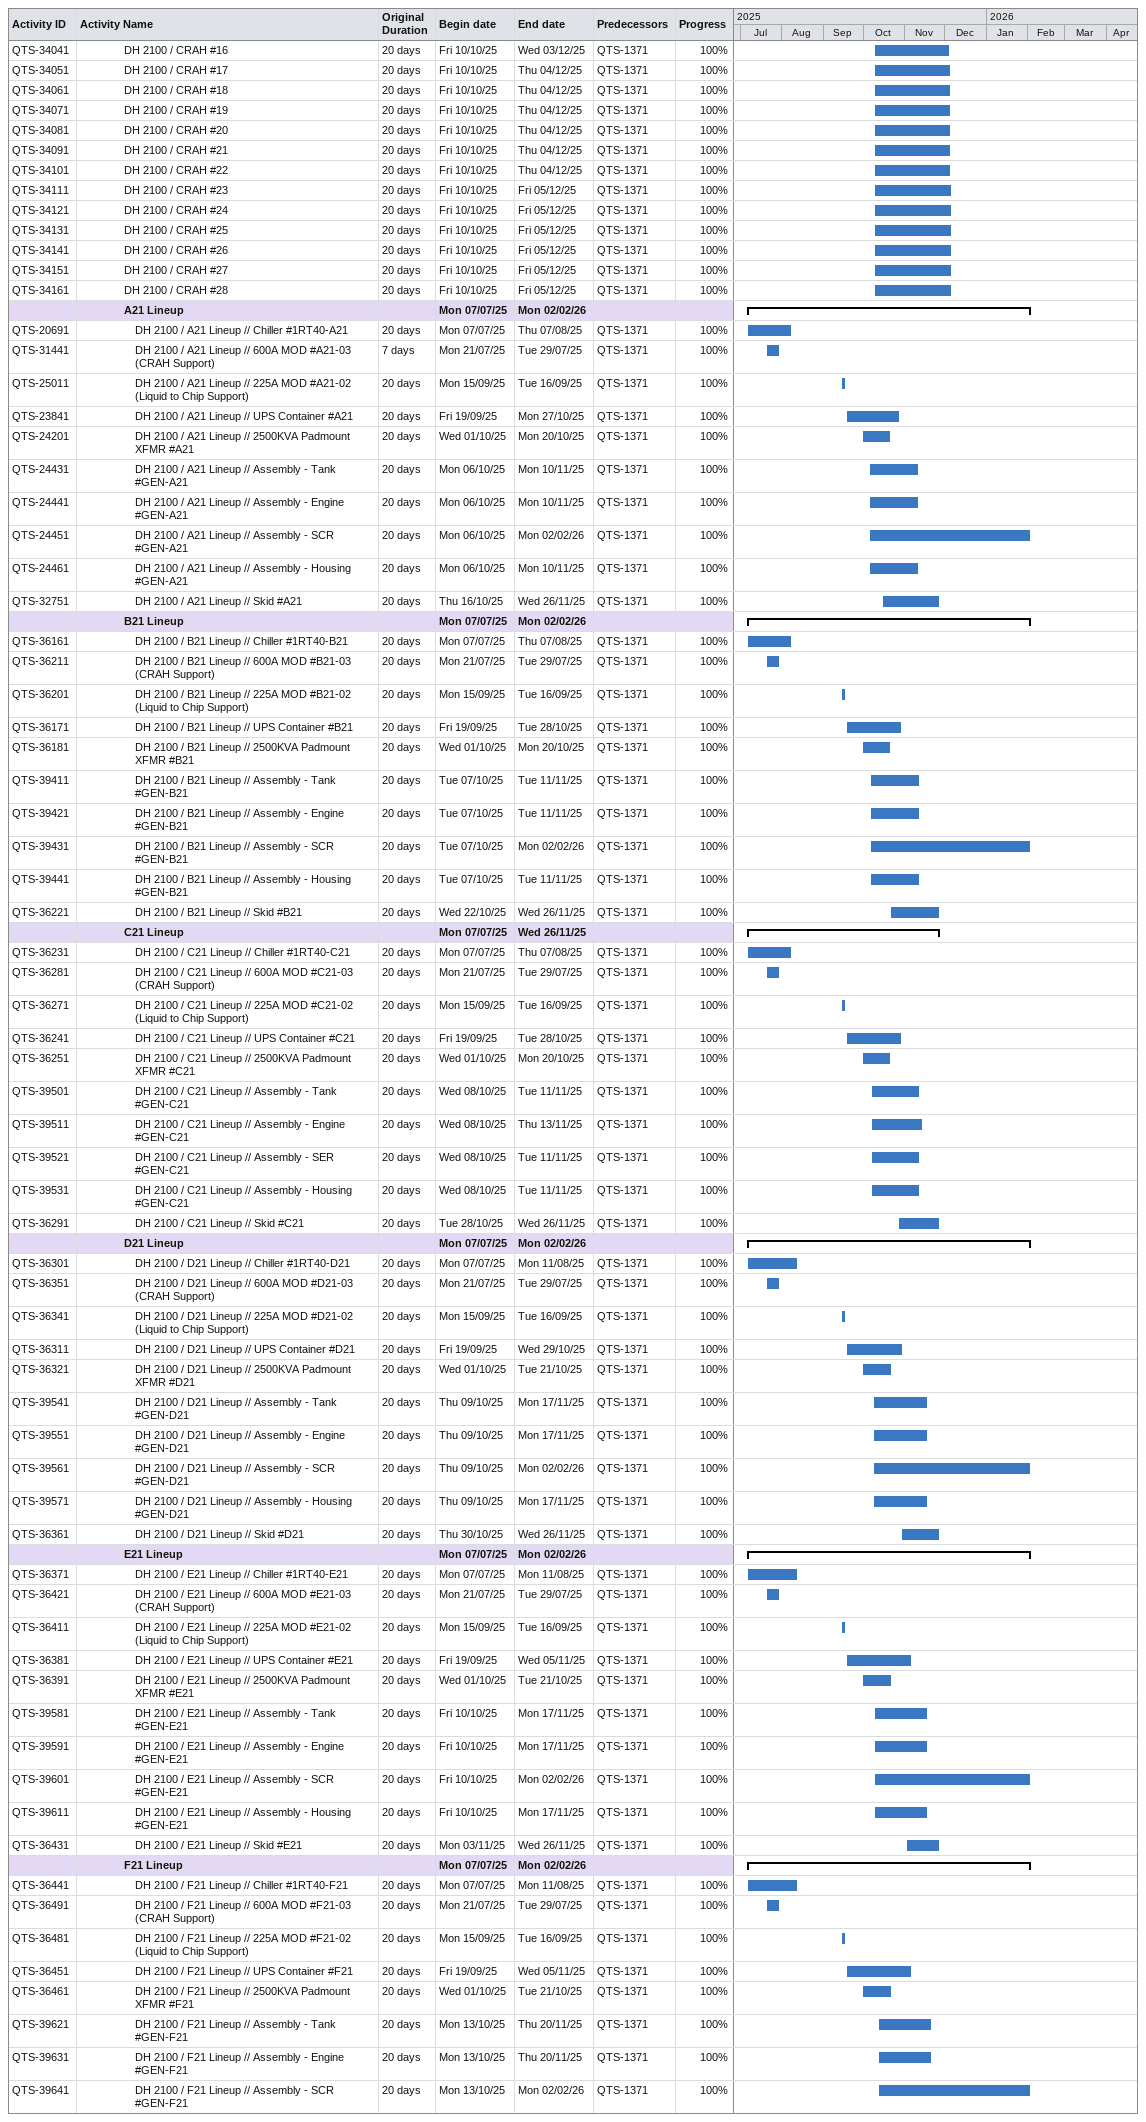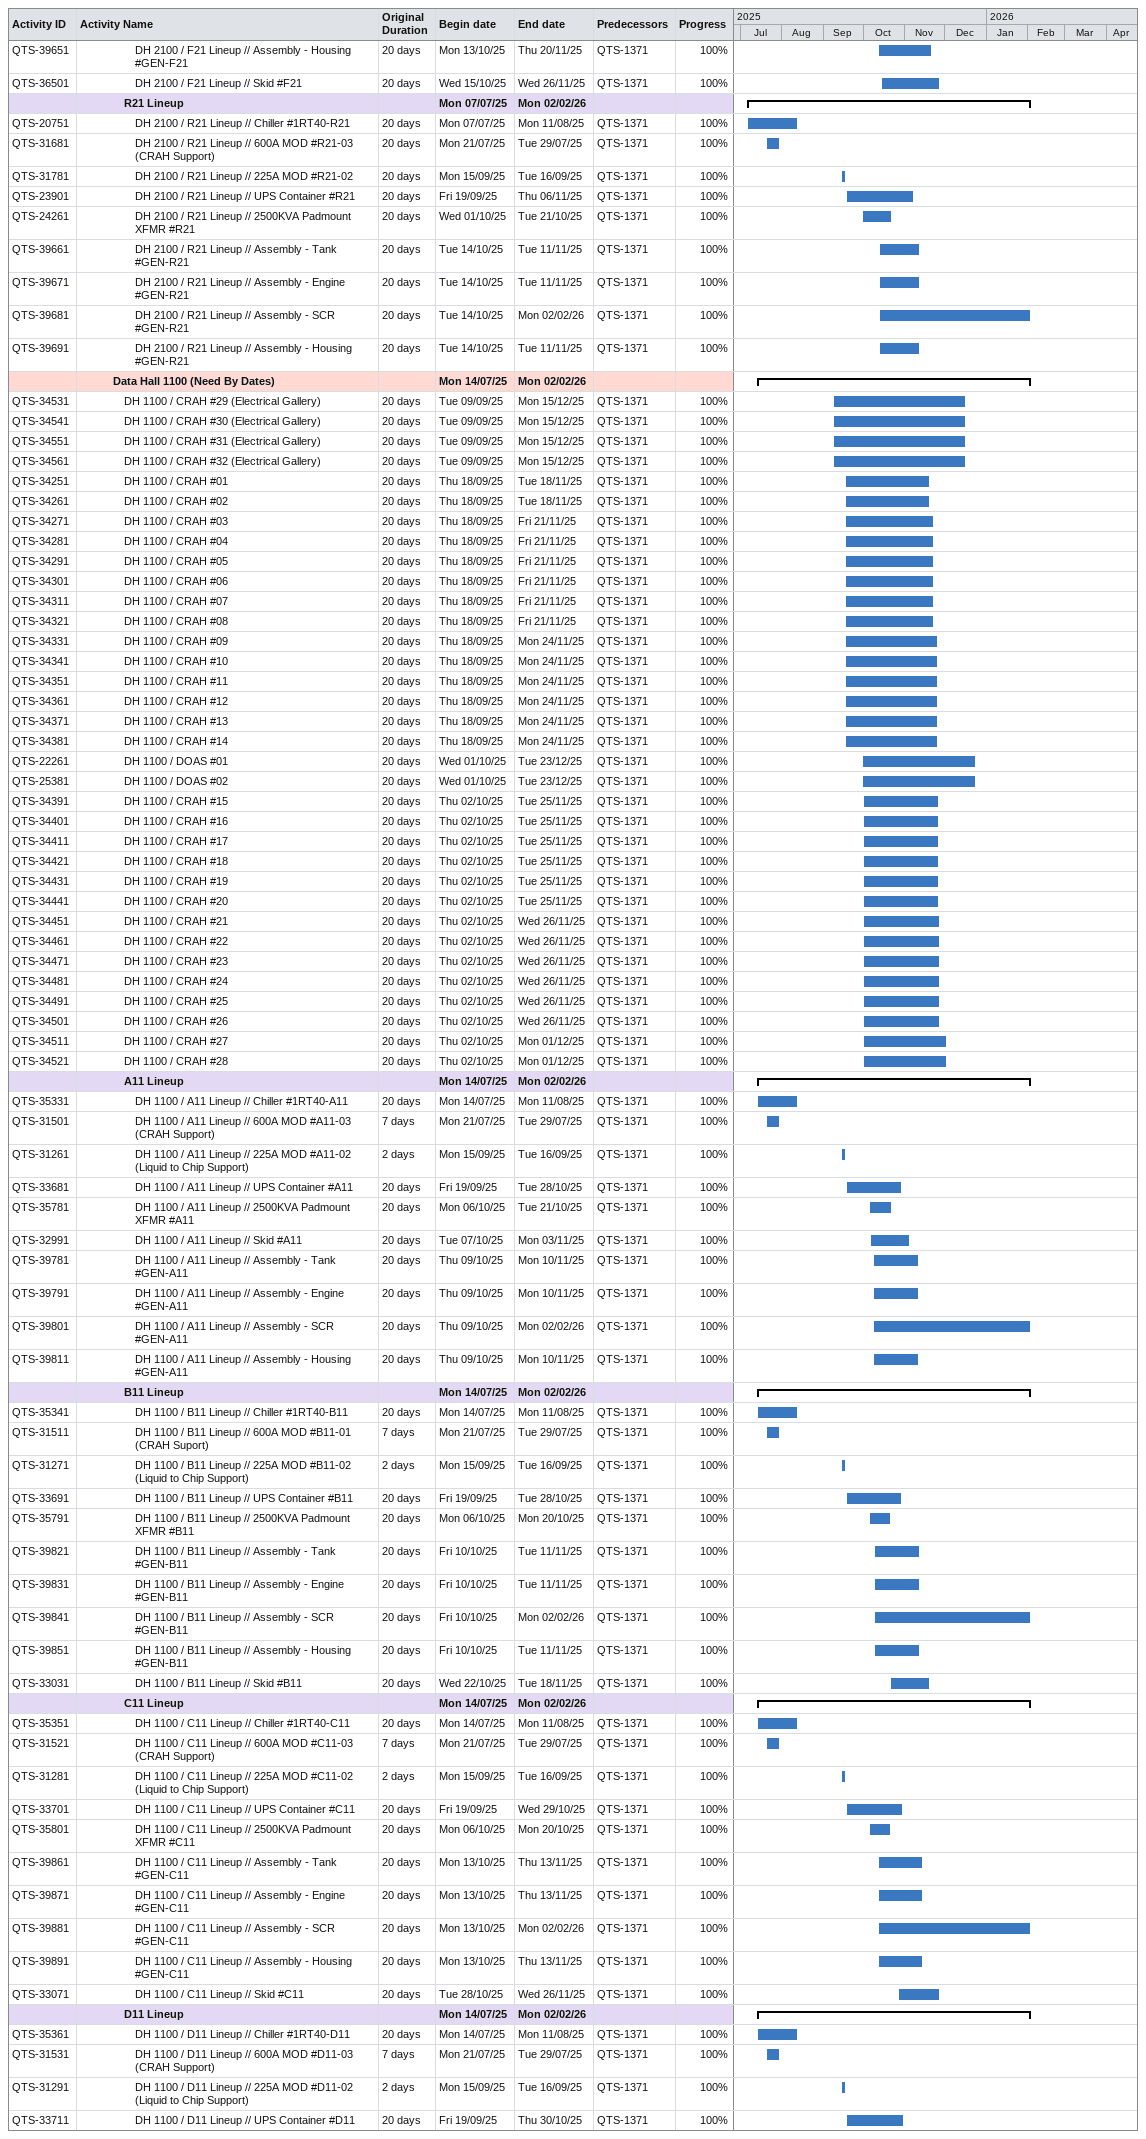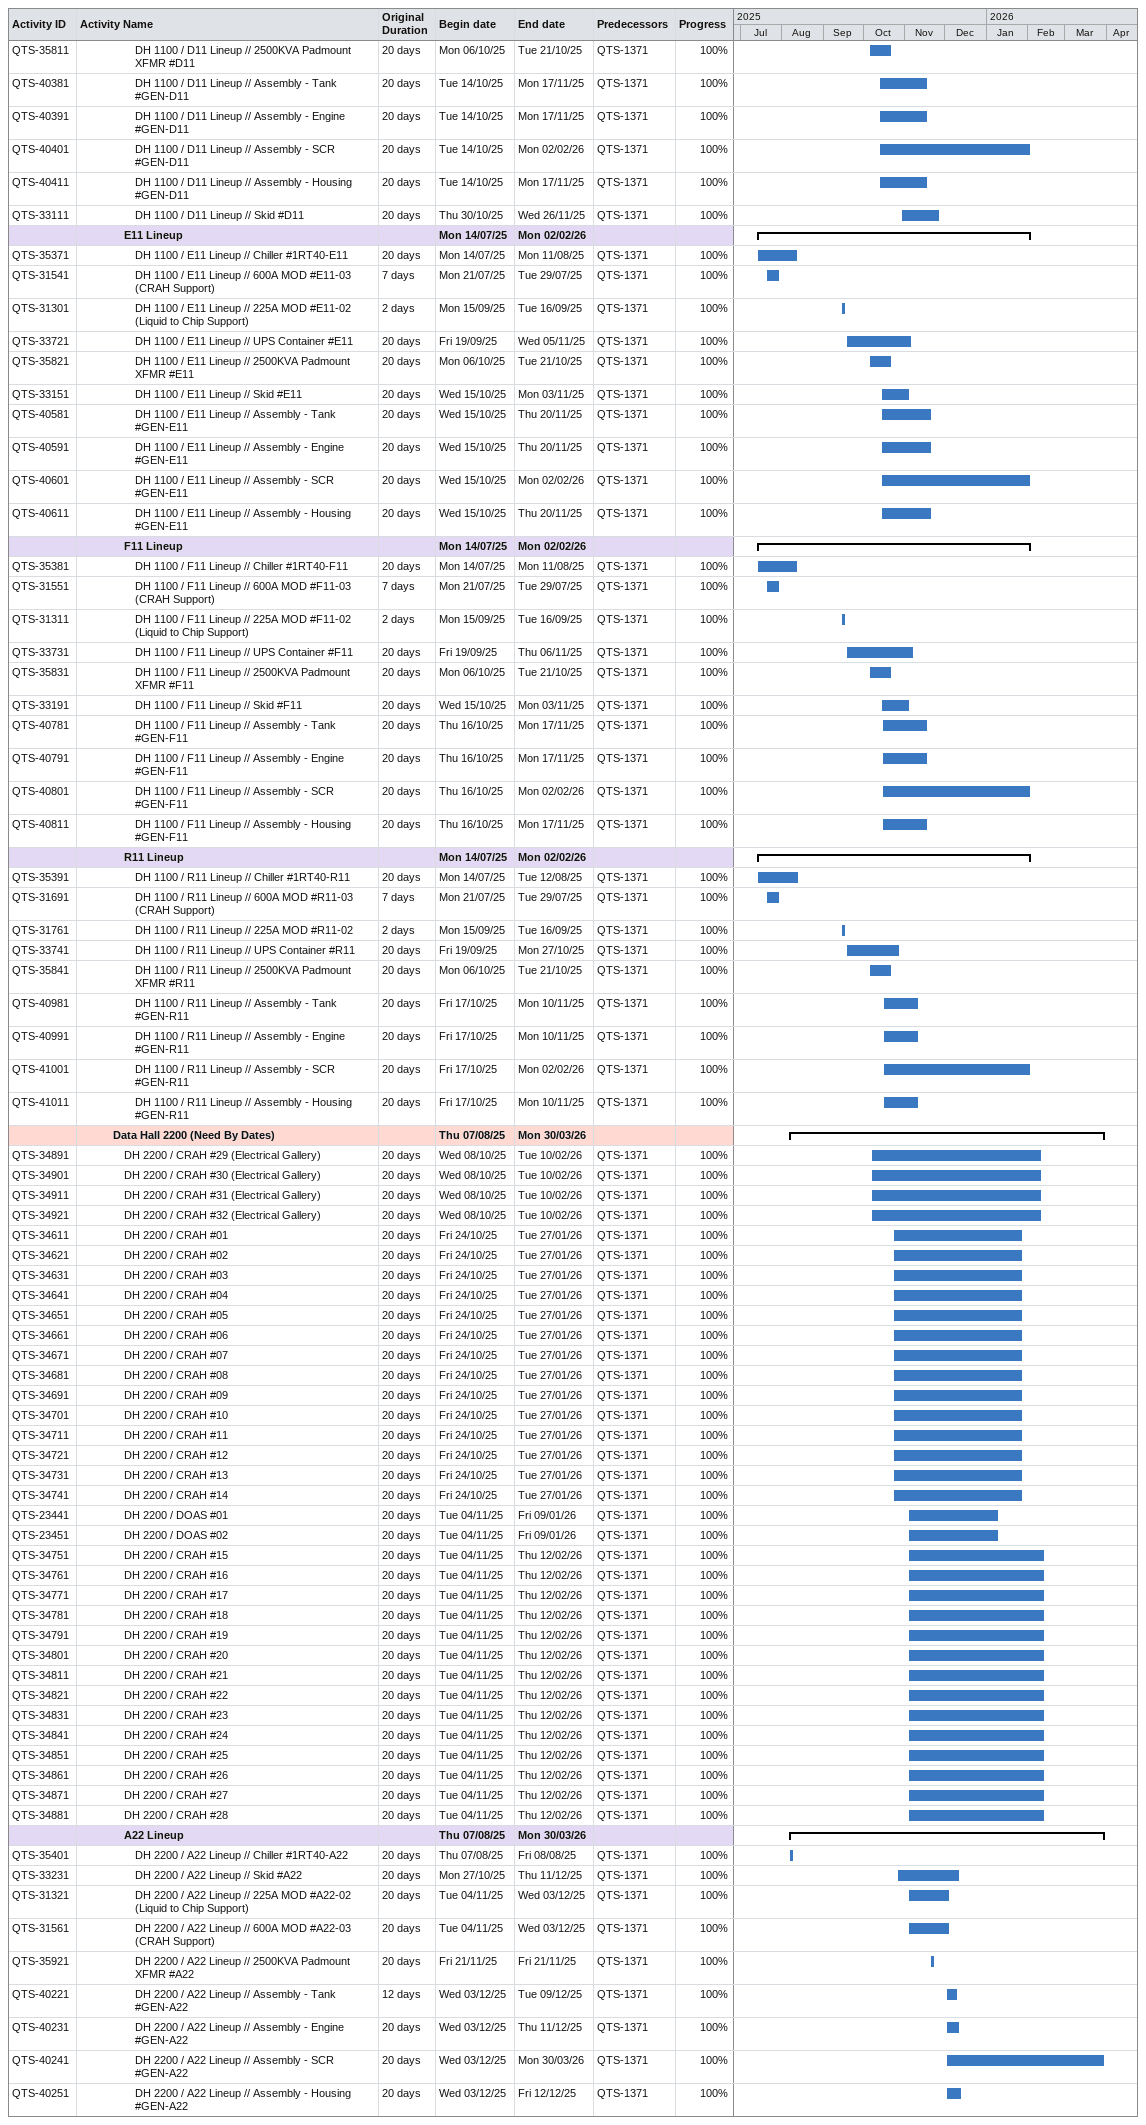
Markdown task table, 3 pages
| ID | Level | Task | Original duration | Start | Finish | Predecessors | % complete |
|---|---|---|---|---|---|---|---|
| QTS-34041 | 5 | DH 2100 / CRAH #16 | 20d | 2025-10-10 | 2025-12-03 | QTS-1371 | 100 |
| QTS-34051 | 5 | DH 2100 / CRAH #17 | 20d | 2025-10-10 | 2025-12-04 | QTS-1371 | 100 |
| QTS-34061 | 5 | DH 2100 / CRAH #18 | 20d | 2025-10-10 | 2025-12-04 | QTS-1371 | 100 |
| QTS-34071 | 5 | DH 2100 / CRAH #19 | 20d | 2025-10-10 | 2025-12-04 | QTS-1371 | 100 |
| QTS-34081 | 5 | DH 2100 / CRAH #20 | 20d | 2025-10-10 | 2025-12-04 | QTS-1371 | 100 |
| QTS-34091 | 5 | DH 2100 / CRAH #21 | 20d | 2025-10-10 | 2025-12-04 | QTS-1371 | 100 |
| QTS-34101 | 5 | DH 2100 / CRAH #22 | 20d | 2025-10-10 | 2025-12-04 | QTS-1371 | 100 |
| QTS-34111 | 5 | DH 2100 / CRAH #23 | 20d | 2025-10-10 | 2025-12-05 | QTS-1371 | 100 |
| QTS-34121 | 5 | DH 2100 / CRAH #24 | 20d | 2025-10-10 | 2025-12-05 | QTS-1371 | 100 |
| QTS-34131 | 5 | DH 2100 / CRAH #25 | 20d | 2025-10-10 | 2025-12-05 | QTS-1371 | 100 |
| QTS-34141 | 5 | DH 2100 / CRAH #26 | 20d | 2025-10-10 | 2025-12-05 | QTS-1371 | 100 |
| QTS-34151 | 5 | DH 2100 / CRAH #27 | 20d | 2025-10-10 | 2025-12-05 | QTS-1371 | 100 |
| QTS-34161 | 5 | DH 2100 / CRAH #28 | 20d | 2025-10-10 | 2025-12-05 | QTS-1371 | 100 |
|  | 5 | **A21 Lineup** |  | 2025-07-07 | 2026-02-02 |  |  |
| QTS-20691 | 6 | DH 2100 / A21 Lineup // Chiller #1RT40-A21 | 20d | 2025-07-07 | 2025-08-07 | QTS-1371 | 100 |
| QTS-31441 | 6 | DH 2100 / A21 Lineup // 600A MOD #A21-03 (CRAH Support) | 7d | 2025-07-21 | 2025-07-29 | QTS-1371 | 100 |
| QTS-25011 | 6 | DH 2100 / A21 Lineup // 225A MOD #A21-02 (Liquid to Chip Support) | 20d | 2025-09-15 | 2025-09-16 | QTS-1371 | 100 |
| QTS-23841 | 6 | DH 2100 / A21 Lineup // UPS Container #A21 | 20d | 2025-09-19 | 2025-10-27 | QTS-1371 | 100 |
| QTS-24201 | 6 | DH 2100 / A21 Lineup // 2500KVA Padmount XFMR #A21 | 20d | 2025-10-01 | 2025-10-20 | QTS-1371 | 100 |
| QTS-24431 | 6 | DH 2100 / A21 Lineup // Assembly - Tank #GEN-A21 | 20d | 2025-10-06 | 2025-11-10 | QTS-1371 | 100 |
| QTS-24441 | 6 | DH 2100 / A21 Lineup // Assembly - Engine #GEN-A21 | 20d | 2025-10-06 | 2025-11-10 | QTS-1371 | 100 |
| QTS-24451 | 6 | DH 2100 / A21 Lineup // Assembly - SCR #GEN-A21 | 20d | 2025-10-06 | 2026-02-02 | QTS-1371 | 100 |
| QTS-24461 | 6 | DH 2100 / A21 Lineup // Assembly - Housing #GEN-A21 | 20d | 2025-10-06 | 2025-11-10 | QTS-1371 | 100 |
| QTS-32751 | 6 | DH 2100 / A21 Lineup // Skid #A21 | 20d | 2025-10-16 | 2025-11-26 | QTS-1371 | 100 |
|  | 5 | **B21 Lineup** |  | 2025-07-07 | 2026-02-02 |  |  |
| QTS-36161 | 6 | DH 2100 / B21 Lineup // Chiller #1RT40-B21 | 20d | 2025-07-07 | 2025-08-07 | QTS-1371 | 100 |
| QTS-36211 | 6 | DH 2100 / B21 Lineup // 600A MOD #B21-03 (CRAH Support) | 20d | 2025-07-21 | 2025-07-29 | QTS-1371 | 100 |
| QTS-36201 | 6 | DH 2100 / B21 Lineup // 225A MOD #B21-02 (Liquid to Chip Support) | 20d | 2025-09-15 | 2025-09-16 | QTS-1371 | 100 |
| QTS-36171 | 6 | DH 2100 / B21 Lineup // UPS Container #B21 | 20d | 2025-09-19 | 2025-10-28 | QTS-1371 | 100 |
| QTS-36181 | 6 | DH 2100 / B21 Lineup // 2500KVA Padmount XFMR #B21 | 20d | 2025-10-01 | 2025-10-20 | QTS-1371 | 100 |
| QTS-39411 | 6 | DH 2100 / B21 Lineup // Assembly - Tank #GEN-B21 | 20d | 2025-10-07 | 2025-11-11 | QTS-1371 | 100 |
| QTS-39421 | 6 | DH 2100 / B21 Lineup // Assembly - Engine #GEN-B21 | 20d | 2025-10-07 | 2025-11-11 | QTS-1371 | 100 |
| QTS-39431 | 6 | DH 2100 / B21 Lineup // Assembly - SCR #GEN-B21 | 20d | 2025-10-07 | 2026-02-02 | QTS-1371 | 100 |
| QTS-39441 | 6 | DH 2100 / B21 Lineup // Assembly - Housing #GEN-B21 | 20d | 2025-10-07 | 2025-11-11 | QTS-1371 | 100 |
| QTS-36221 | 6 | DH 2100 / B21 Lineup // Skid #B21 | 20d | 2025-10-22 | 2025-11-26 | QTS-1371 | 100 |
|  | 5 | **C21 Lineup** |  | 2025-07-07 | 2025-11-26 |  |  |
| QTS-36231 | 6 | DH 2100 / C21 Lineup // Chiller #1RT40-C21 | 20d | 2025-07-07 | 2025-08-07 | QTS-1371 | 100 |
| QTS-36281 | 6 | DH 2100 / C21 Lineup // 600A MOD #C21-03 (CRAH Support) | 20d | 2025-07-21 | 2025-07-29 | QTS-1371 | 100 |
| QTS-36271 | 6 | DH 2100 / C21 Lineup // 225A MOD #C21-02 (Liquid to Chip Support) | 20d | 2025-09-15 | 2025-09-16 | QTS-1371 | 100 |
| QTS-36241 | 6 | DH 2100 / C21 Lineup // UPS Container #C21 | 20d | 2025-09-19 | 2025-10-28 | QTS-1371 | 100 |
| QTS-36251 | 6 | DH 2100 / C21 Lineup // 2500KVA Padmount XFMR #C21 | 20d | 2025-10-01 | 2025-10-20 | QTS-1371 | 100 |
| QTS-39501 | 6 | DH 2100 / C21 Lineup // Assembly - Tank #GEN-C21 | 20d | 2025-10-08 | 2025-11-11 | QTS-1371 | 100 |
| QTS-39511 | 6 | DH 2100 / C21 Lineup // Assembly - Engine #GEN-C21 | 20d | 2025-10-08 | 2025-11-13 | QTS-1371 | 100 |
| QTS-39521 | 6 | DH 2100 / C21 Lineup // Assembly - SER #GEN-C21 | 20d | 2025-10-08 | 2025-11-11 | QTS-1371 | 100 |
| QTS-39531 | 6 | DH 2100 / C21 Lineup // Assembly - Housing #GEN-C21 | 20d | 2025-10-08 | 2025-11-11 | QTS-1371 | 100 |
| QTS-36291 | 6 | DH 2100 / C21 Lineup // Skid #C21 | 20d | 2025-10-28 | 2025-11-26 | QTS-1371 | 100 |
|  | 5 | **D21 Lineup** |  | 2025-07-07 | 2026-02-02 |  |  |
| QTS-36301 | 6 | DH 2100 / D21 Lineup // Chiller #1RT40-D21 | 20d | 2025-07-07 | 2025-08-11 | QTS-1371 | 100 |
| QTS-36351 | 6 | DH 2100 / D21 Lineup // 600A MOD #D21-03 (CRAH Support) | 20d | 2025-07-21 | 2025-07-29 | QTS-1371 | 100 |
| QTS-36341 | 6 | DH 2100 / D21 Lineup // 225A MOD #D21-02 (Liquid to Chip Support) | 20d | 2025-09-15 | 2025-09-16 | QTS-1371 | 100 |
| QTS-36311 | 6 | DH 2100 / D21 Lineup // UPS Container #D21 | 20d | 2025-09-19 | 2025-10-29 | QTS-1371 | 100 |
| QTS-36321 | 6 | DH 2100 / D21 Lineup // 2500KVA Padmount XFMR #D21 | 20d | 2025-10-01 | 2025-10-21 | QTS-1371 | 100 |
| QTS-39541 | 6 | DH 2100 / D21 Lineup // Assembly - Tank #GEN-D21 | 20d | 2025-10-09 | 2025-11-17 | QTS-1371 | 100 |
| QTS-39551 | 6 | DH 2100 / D21 Lineup // Assembly - Engine #GEN-D21 | 20d | 2025-10-09 | 2025-11-17 | QTS-1371 | 100 |
| QTS-39561 | 6 | DH 2100 / D21 Lineup // Assembly - SCR #GEN-D21 | 20d | 2025-10-09 | 2026-02-02 | QTS-1371 | 100 |
| QTS-39571 | 6 | DH 2100 / D21 Lineup // Assembly - Housing #GEN-D21 | 20d | 2025-10-09 | 2025-11-17 | QTS-1371 | 100 |
| QTS-36361 | 6 | DH 2100 / D21 Lineup // Skid #D21 | 20d | 2025-10-30 | 2025-11-26 | QTS-1371 | 100 |
|  | 5 | **E21 Lineup** |  | 2025-07-07 | 2026-02-02 |  |  |
| QTS-36371 | 6 | DH 2100 / E21 Lineup // Chiller #1RT40-E21 | 20d | 2025-07-07 | 2025-08-11 | QTS-1371 | 100 |
| QTS-36421 | 6 | DH 2100 / E21 Lineup // 600A MOD #E21-03 (CRAH Support) | 20d | 2025-07-21 | 2025-07-29 | QTS-1371 | 100 |
| QTS-36411 | 6 | DH 2100 / E21 Lineup // 225A MOD #E21-02 (Liquid to Chip Support) | 20d | 2025-09-15 | 2025-09-16 | QTS-1371 | 100 |
| QTS-36381 | 6 | DH 2100 / E21 Lineup // UPS Container #E21 | 20d | 2025-09-19 | 2025-11-05 | QTS-1371 | 100 |
| QTS-36391 | 6 | DH 2100 / E21 Lineup // 2500KVA Padmount XFMR #E21 | 20d | 2025-10-01 | 2025-10-21 | QTS-1371 | 100 |
| QTS-39581 | 6 | DH 2100 / E21 Lineup // Assembly - Tank #GEN-E21 | 20d | 2025-10-10 | 2025-11-17 | QTS-1371 | 100 |
| QTS-39591 | 6 | DH 2100 / E21 Lineup // Assembly - Engine #GEN-E21 | 20d | 2025-10-10 | 2025-11-17 | QTS-1371 | 100 |
| QTS-39601 | 6 | DH 2100 / E21 Lineup // Assembly - SCR #GEN-E21 | 20d | 2025-10-10 | 2026-02-02 | QTS-1371 | 100 |
| QTS-39611 | 6 | DH 2100 / E21 Lineup // Assembly - Housing #GEN-E21 | 20d | 2025-10-10 | 2025-11-17 | QTS-1371 | 100 |
| QTS-36431 | 6 | DH 2100 / E21 Lineup // Skid #E21 | 20d | 2025-11-03 | 2025-11-26 | QTS-1371 | 100 |
|  | 5 | **F21 Lineup** |  | 2025-07-07 | 2026-02-02 |  |  |
| QTS-36441 | 6 | DH 2100 / F21 Lineup // Chiller #1RT40-F21 | 20d | 2025-07-07 | 2025-08-11 | QTS-1371 | 100 |
| QTS-36491 | 6 | DH 2100 / F21 Lineup // 600A MOD #F21-03 (CRAH Support) | 20d | 2025-07-21 | 2025-07-29 | QTS-1371 | 100 |
| QTS-36481 | 6 | DH 2100 / F21 Lineup // 225A MOD #F21-02 (Liquid to Chip Support) | 20d | 2025-09-15 | 2025-09-16 | QTS-1371 | 100 |
| QTS-36451 | 6 | DH 2100 / F21 Lineup // UPS Container #F21 | 20d | 2025-09-19 | 2025-11-05 | QTS-1371 | 100 |
| QTS-36461 | 6 | DH 2100 / F21 Lineup // 2500KVA Padmount XFMR #F21 | 20d | 2025-10-01 | 2025-10-21 | QTS-1371 | 100 |
| QTS-39621 | 6 | DH 2100 / F21 Lineup // Assembly - Tank #GEN-F21 | 20d | 2025-10-13 | 2025-11-20 | QTS-1371 | 100 |
| QTS-39631 | 6 | DH 2100 / F21 Lineup // Assembly - Engine #GEN-F21 | 20d | 2025-10-13 | 2025-11-20 | QTS-1371 | 100 |
| QTS-39641 | 6 | DH 2100 / F21 Lineup // Assembly - SCR #GEN-F21 | 20d | 2025-10-13 | 2026-02-02 | QTS-1371 | 100 |
| QTS-39651 | 6 | DH 2100 / F21 Lineup // Assembly - Housing #GEN-F21 | 20d | 2025-10-13 | 2025-11-20 | QTS-1371 | 100 |
| QTS-36501 | 6 | DH 2100 / F21 Lineup // Skid #F21 | 20d | 2025-10-15 | 2025-11-26 | QTS-1371 | 100 |
|  | 5 | **R21 Lineup** |  | 2025-07-07 | 2026-02-02 |  |  |
| QTS-20751 | 6 | DH 2100 / R21 Lineup // Chiller #1RT40-R21 | 20d | 2025-07-07 | 2025-08-11 | QTS-1371 | 100 |
| QTS-31681 | 6 | DH 2100 / R21 Lineup // 600A MOD #R21-03 (CRAH Support) | 20d | 2025-07-21 | 2025-07-29 | QTS-1371 | 100 |
| QTS-31781 | 6 | DH 2100 / R21 Lineup // 225A MOD #R21-02 | 20d | 2025-09-15 | 2025-09-16 | QTS-1371 | 100 |
| QTS-23901 | 6 | DH 2100 / R21 Lineup // UPS Container #R21 | 20d | 2025-09-19 | 2025-11-06 | QTS-1371 | 100 |
| QTS-24261 | 6 | DH 2100 / R21 Lineup // 2500KVA Padmount XFMR #R21 | 20d | 2025-10-01 | 2025-10-21 | QTS-1371 | 100 |
| QTS-39661 | 6 | DH 2100 / R21 Lineup // Assembly - Tank #GEN-R21 | 20d | 2025-10-14 | 2025-11-11 | QTS-1371 | 100 |
| QTS-39671 | 6 | DH 2100 / R21 Lineup // Assembly - Engine #GEN-R21 | 20d | 2025-10-14 | 2025-11-11 | QTS-1371 | 100 |
| QTS-39681 | 6 | DH 2100 / R21 Lineup // Assembly - SCR #GEN-R21 | 20d | 2025-10-14 | 2026-02-02 | QTS-1371 | 100 |
| QTS-39691 | 6 | DH 2100 / R21 Lineup // Assembly - Housing #GEN-R21 | 20d | 2025-10-14 | 2025-11-11 | QTS-1371 | 100 |
|  | 4 | **Data Hall 1100 (Need By Dates)** |  | 2025-07-14 | 2026-02-02 |  |  |
| QTS-34531 | 5 | DH 1100 / CRAH #29 (Electrical Gallery) | 20d | 2025-09-09 | 2025-12-15 | QTS-1371 | 100 |
| QTS-34541 | 5 | DH 1100 / CRAH #30 (Electrical Gallery) | 20d | 2025-09-09 | 2025-12-15 | QTS-1371 | 100 |
| QTS-34551 | 5 | DH 1100 / CRAH #31 (Electrical Gallery) | 20d | 2025-09-09 | 2025-12-15 | QTS-1371 | 100 |
| QTS-34561 | 5 | DH 1100 / CRAH #32 (Electrical Gallery) | 20d | 2025-09-09 | 2025-12-15 | QTS-1371 | 100 |
| QTS-34251 | 5 | DH 1100 / CRAH #01 | 20d | 2025-09-18 | 2025-11-18 | QTS-1371 | 100 |
| QTS-34261 | 5 | DH 1100 / CRAH #02 | 20d | 2025-09-18 | 2025-11-18 | QTS-1371 | 100 |
| QTS-34271 | 5 | DH 1100 / CRAH #03 | 20d | 2025-09-18 | 2025-11-21 | QTS-1371 | 100 |
| QTS-34281 | 5 | DH 1100 / CRAH #04 | 20d | 2025-09-18 | 2025-11-21 | QTS-1371 | 100 |
| QTS-34291 | 5 | DH 1100 / CRAH #05 | 20d | 2025-09-18 | 2025-11-21 | QTS-1371 | 100 |
| QTS-34301 | 5 | DH 1100 / CRAH #06 | 20d | 2025-09-18 | 2025-11-21 | QTS-1371 | 100 |
| QTS-34311 | 5 | DH 1100 / CRAH #07 | 20d | 2025-09-18 | 2025-11-21 | QTS-1371 | 100 |
| QTS-34321 | 5 | DH 1100 / CRAH #08 | 20d | 2025-09-18 | 2025-11-21 | QTS-1371 | 100 |
| QTS-34331 | 5 | DH 1100 / CRAH #09 | 20d | 2025-09-18 | 2025-11-24 | QTS-1371 | 100 |
| QTS-34341 | 5 | DH 1100 / CRAH #10 | 20d | 2025-09-18 | 2025-11-24 | QTS-1371 | 100 |
| QTS-34351 | 5 | DH 1100 / CRAH #11 | 20d | 2025-09-18 | 2025-11-24 | QTS-1371 | 100 |
| QTS-34361 | 5 | DH 1100 / CRAH #12 | 20d | 2025-09-18 | 2025-11-24 | QTS-1371 | 100 |
| QTS-34371 | 5 | DH 1100 / CRAH #13 | 20d | 2025-09-18 | 2025-11-24 | QTS-1371 | 100 |
| QTS-34381 | 5 | DH 1100 / CRAH #14 | 20d | 2025-09-18 | 2025-11-24 | QTS-1371 | 100 |
| QTS-22261 | 5 | DH 1100 / DOAS #01 | 20d | 2025-10-01 | 2025-12-23 | QTS-1371 | 100 |
| QTS-25381 | 5 | DH 1100 / DOAS #02 | 20d | 2025-10-01 | 2025-12-23 | QTS-1371 | 100 |
| QTS-34391 | 5 | DH 1100 / CRAH #15 | 20d | 2025-10-02 | 2025-11-25 | QTS-1371 | 100 |
| QTS-34401 | 5 | DH 1100 / CRAH #16 | 20d | 2025-10-02 | 2025-11-25 | QTS-1371 | 100 |
| QTS-34411 | 5 | DH 1100 / CRAH #17 | 20d | 2025-10-02 | 2025-11-25 | QTS-1371 | 100 |
| QTS-34421 | 5 | DH 1100 / CRAH #18 | 20d | 2025-10-02 | 2025-11-25 | QTS-1371 | 100 |
| QTS-34431 | 5 | DH 1100 / CRAH #19 | 20d | 2025-10-02 | 2025-11-25 | QTS-1371 | 100 |
| QTS-34441 | 5 | DH 1100 / CRAH #20 | 20d | 2025-10-02 | 2025-11-25 | QTS-1371 | 100 |
| QTS-34451 | 5 | DH 1100 / CRAH #21 | 20d | 2025-10-02 | 2025-11-26 | QTS-1371 | 100 |
| QTS-34461 | 5 | DH 1100 / CRAH #22 | 20d | 2025-10-02 | 2025-11-26 | QTS-1371 | 100 |
| QTS-34471 | 5 | DH 1100 / CRAH #23 | 20d | 2025-10-02 | 2025-11-26 | QTS-1371 | 100 |
| QTS-34481 | 5 | DH 1100 / CRAH #24 | 20d | 2025-10-02 | 2025-11-26 | QTS-1371 | 100 |
| QTS-34491 | 5 | DH 1100 / CRAH #25 | 20d | 2025-10-02 | 2025-11-26 | QTS-1371 | 100 |
| QTS-34501 | 5 | DH 1100 / CRAH #26 | 20d | 2025-10-02 | 2025-11-26 | QTS-1371 | 100 |
| QTS-34511 | 5 | DH 1100 / CRAH #27 | 20d | 2025-10-02 | 2025-12-01 | QTS-1371 | 100 |
| QTS-34521 | 5 | DH 1100 / CRAH #28 | 20d | 2025-10-02 | 2025-12-01 | QTS-1371 | 100 |
|  | 5 | **A11 Lineup** |  | 2025-07-14 | 2026-02-02 |  |  |
| QTS-35331 | 6 | DH 1100 / A11 Lineup // Chiller #1RT40-A11 | 20d | 2025-07-14 | 2025-08-11 | QTS-1371 | 100 |
| QTS-31501 | 6 | DH 1100 / A11 Lineup // 600A MOD #A11-03 (CRAH Support) | 7d | 2025-07-21 | 2025-07-29 | QTS-1371 | 100 |
| QTS-31261 | 6 | DH 1100 / A11 Lineup // 225A MOD #A11-02 (Liquid to Chip Support) | 2d | 2025-09-15 | 2025-09-16 | QTS-1371 | 100 |
| QTS-33681 | 6 | DH 1100 / A11 Lineup // UPS Container #A11 | 20d | 2025-09-19 | 2025-10-28 | QTS-1371 | 100 |
| QTS-35781 | 6 | DH 1100 / A11 Lineup // 2500KVA Padmount XFMR #A11 | 20d | 2025-10-06 | 2025-10-21 | QTS-1371 | 100 |
| QTS-32991 | 6 | DH 1100 / A11 Lineup // Skid #A11 | 20d | 2025-10-07 | 2025-11-03 | QTS-1371 | 100 |
| QTS-39781 | 6 | DH 1100 / A11 Lineup // Assembly - Tank #GEN-A11 | 20d | 2025-10-09 | 2025-11-10 | QTS-1371 | 100 |
| QTS-39791 | 6 | DH 1100 / A11 Lineup // Assembly - Engine #GEN-A11 | 20d | 2025-10-09 | 2025-11-10 | QTS-1371 | 100 |
| QTS-39801 | 6 | DH 1100 / A11 Lineup // Assembly - SCR #GEN-A11 | 20d | 2025-10-09 | 2026-02-02 | QTS-1371 | 100 |
| QTS-39811 | 6 | DH 1100 / A11 Lineup // Assembly - Housing #GEN-A11 | 20d | 2025-10-09 | 2025-11-10 | QTS-1371 | 100 |
|  | 5 | **B11 Lineup** |  | 2025-07-14 | 2026-02-02 |  |  |
| QTS-35341 | 6 | DH 1100 / B11 Lineup // Chiller #1RT40-B11 | 20d | 2025-07-14 | 2025-08-11 | QTS-1371 | 100 |
| QTS-31511 | 6 | DH 1100 / B11 Lineup // 600A MOD #B11-01 (CRAH Suport) | 7d | 2025-07-21 | 2025-07-29 | QTS-1371 | 100 |
| QTS-31271 | 6 | DH 1100 / B11 Lineup // 225A MOD #B11-02 (Liquid to Chip Support) | 2d | 2025-09-15 | 2025-09-16 | QTS-1371 | 100 |
| QTS-33691 | 6 | DH 1100 / B11 Lineup // UPS Container #B11 | 20d | 2025-09-19 | 2025-10-28 | QTS-1371 | 100 |
| QTS-35791 | 6 | DH 1100 / B11 Lineup // 2500KVA Padmount XFMR #B11 | 20d | 2025-10-06 | 2025-10-20 | QTS-1371 | 100 |
| QTS-39821 | 6 | DH 1100 / B11 Lineup // Assembly - Tank #GEN-B11 | 20d | 2025-10-10 | 2025-11-11 | QTS-1371 | 100 |
| QTS-39831 | 6 | DH 1100 / B11 Lineup // Assembly - Engine #GEN-B11 | 20d | 2025-10-10 | 2025-11-11 | QTS-1371 | 100 |
| QTS-39841 | 6 | DH 1100 / B11 Lineup // Assembly - SCR #GEN-B11 | 20d | 2025-10-10 | 2026-02-02 | QTS-1371 | 100 |
| QTS-39851 | 6 | DH 1100 / B11 Lineup // Assembly - Housing #GEN-B11 | 20d | 2025-10-10 | 2025-11-11 | QTS-1371 | 100 |
| QTS-33031 | 6 | DH 1100 / B11 Lineup // Skid #B11 | 20d | 2025-10-22 | 2025-11-18 | QTS-1371 | 100 |
|  | 5 | **C11 Lineup** |  | 2025-07-14 | 2026-02-02 |  |  |
| QTS-35351 | 6 | DH 1100 / C11 Lineup // Chiller #1RT40-C11 | 20d | 2025-07-14 | 2025-08-11 | QTS-1371 | 100 |
| QTS-31521 | 6 | DH 1100 / C11 Lineup // 600A MOD #C11-03 (CRAH Support) | 7d | 2025-07-21 | 2025-07-29 | QTS-1371 | 100 |
| QTS-31281 | 6 | DH 1100 / C11 Lineup // 225A MOD #C11-02 (Liquid to Chip Support) | 2d | 2025-09-15 | 2025-09-16 | QTS-1371 | 100 |
| QTS-33701 | 6 | DH 1100 / C11 Lineup // UPS Container #C11 | 20d | 2025-09-19 | 2025-10-29 | QTS-1371 | 100 |
| QTS-35801 | 6 | DH 1100 / C11 Lineup // 2500KVA Padmount XFMR #C11 | 20d | 2025-10-06 | 2025-10-20 | QTS-1371 | 100 |
| QTS-39861 | 6 | DH 1100 / C11 Lineup // Assembly - Tank #GEN-C11 | 20d | 2025-10-13 | 2025-11-13 | QTS-1371 | 100 |
| QTS-39871 | 6 | DH 1100 / C11 Lineup // Assembly - Engine #GEN-C11 | 20d | 2025-10-13 | 2025-11-13 | QTS-1371 | 100 |
| QTS-39881 | 6 | DH 1100 / C11 Lineup // Assembly - SCR #GEN-C11 | 20d | 2025-10-13 | 2026-02-02 | QTS-1371 | 100 |
| QTS-39891 | 6 | DH 1100 / C11 Lineup // Assembly - Housing #GEN-C11 | 20d | 2025-10-13 | 2025-11-13 | QTS-1371 | 100 |
| QTS-33071 | 6 | DH 1100 / C11 Lineup // Skid #C11 | 20d | 2025-10-28 | 2025-11-26 | QTS-1371 | 100 |
|  | 5 | **D11 Lineup** |  | 2025-07-14 | 2026-02-02 |  |  |
| QTS-35361 | 6 | DH 1100 / D11 Lineup // Chiller #1RT40-D11 | 20d | 2025-07-14 | 2025-08-11 | QTS-1371 | 100 |
| QTS-31531 | 6 | DH 1100 / D11 Lineup // 600A MOD #D11-03 (CRAH Support) | 7d | 2025-07-21 | 2025-07-29 | QTS-1371 | 100 |
| QTS-31291 | 6 | DH 1100 / D11 Lineup // 225A MOD #D11-02 (Liquid to Chip Support) | 2d | 2025-09-15 | 2025-09-16 | QTS-1371 | 100 |
| QTS-33711 | 6 | DH 1100 / D11 Lineup // UPS Container #D11 | 20d | 2025-09-19 | 2025-10-30 | QTS-1371 | 100 |
| QTS-35811 | 6 | DH 1100 / D11 Lineup // 2500KVA Padmount XFMR #D11 | 20d | 2025-10-06 | 2025-10-21 | QTS-1371 | 100 |
| QTS-40381 | 6 | DH 1100 / D11 Lineup // Assembly - Tank #GEN-D11 | 20d | 2025-10-14 | 2025-11-17 | QTS-1371 | 100 |
| QTS-40391 | 6 | DH 1100 / D11 Lineup // Assembly - Engine #GEN-D11 | 20d | 2025-10-14 | 2025-11-17 | QTS-1371 | 100 |
| QTS-40401 | 6 | DH 1100 / D11 Lineup // Assembly - SCR #GEN-D11 | 20d | 2025-10-14 | 2026-02-02 | QTS-1371 | 100 |
| QTS-40411 | 6 | DH 1100 / D11 Lineup // Assembly - Housing #GEN-D11 | 20d | 2025-10-14 | 2025-11-17 | QTS-1371 | 100 |
| QTS-33111 | 6 | DH 1100 / D11 Lineup // Skid #D11 | 20d | 2025-10-30 | 2025-11-26 | QTS-1371 | 100 |
|  | 5 | **E11 Lineup** |  | 2025-07-14 | 2026-02-02 |  |  |
| QTS-35371 | 6 | DH 1100 / E11 Lineup // Chiller #1RT40-E11 | 20d | 2025-07-14 | 2025-08-11 | QTS-1371 | 100 |
| QTS-31541 | 6 | DH 1100 / E11 Lineup // 600A MOD #E11-03 (CRAH Support) | 7d | 2025-07-21 | 2025-07-29 | QTS-1371 | 100 |
| QTS-31301 | 6 | DH 1100 / E11 Lineup // 225A MOD #E11-02 (Liquid to Chip Support) | 2d | 2025-09-15 | 2025-09-16 | QTS-1371 | 100 |
| QTS-33721 | 6 | DH 1100 / E11 Lineup // UPS Container #E11 | 20d | 2025-09-19 | 2025-11-05 | QTS-1371 | 100 |
| QTS-35821 | 6 | DH 1100 / E11 Lineup // 2500KVA Padmount XFMR #E11 | 20d | 2025-10-06 | 2025-10-21 | QTS-1371 | 100 |
| QTS-33151 | 6 | DH 1100 / E11 Lineup // Skid #E11 | 20d | 2025-10-15 | 2025-11-03 | QTS-1371 | 100 |
| QTS-40581 | 6 | DH 1100 / E11 Lineup // Assembly - Tank #GEN-E11 | 20d | 2025-10-15 | 2025-11-20 | QTS-1371 | 100 |
| QTS-40591 | 6 | DH 1100 / E11 Lineup // Assembly - Engine #GEN-E11 | 20d | 2025-10-15 | 2025-11-20 | QTS-1371 | 100 |
| QTS-40601 | 6 | DH 1100 / E11 Lineup // Assembly - SCR #GEN-E11 | 20d | 2025-10-15 | 2026-02-02 | QTS-1371 | 100 |
| QTS-40611 | 6 | DH 1100 / E11 Lineup // Assembly - Housing #GEN-E11 | 20d | 2025-10-15 | 2025-11-20 | QTS-1371 | 100 |
|  | 5 | **F11 Lineup** |  | 2025-07-14 | 2026-02-02 |  |  |
| QTS-35381 | 6 | DH 1100 / F11 Lineup // Chiller #1RT40-F11 | 20d | 2025-07-14 | 2025-08-11 | QTS-1371 | 100 |
| QTS-31551 | 6 | DH 1100 / F11 Lineup // 600A MOD #F11-03 (CRAH Support) | 7d | 2025-07-21 | 2025-07-29 | QTS-1371 | 100 |
| QTS-31311 | 6 | DH 1100 / F11 Lineup // 225A MOD #F11-02 (Liquid to Chip Support) | 2d | 2025-09-15 | 2025-09-16 | QTS-1371 | 100 |
| QTS-33731 | 6 | DH 1100 / F11 Lineup // UPS Container #F11 | 20d | 2025-09-19 | 2025-11-06 | QTS-1371 | 100 |
| QTS-35831 | 6 | DH 1100 / F11 Lineup // 2500KVA Padmount XFMR #F11 | 20d | 2025-10-06 | 2025-10-21 | QTS-1371 | 100 |
| QTS-33191 | 6 | DH 1100 / F11 Lineup // Skid #F11 | 20d | 2025-10-15 | 2025-11-03 | QTS-1371 | 100 |
| QTS-40781 | 6 | DH 1100 / F11 Lineup // Assembly - Tank #GEN-F11 | 20d | 2025-10-16 | 2025-11-17 | QTS-1371 | 100 |
| QTS-40791 | 6 | DH 1100 / F11 Lineup // Assembly - Engine #GEN-F11 | 20d | 2025-10-16 | 2025-11-17 | QTS-1371 | 100 |
| QTS-40801 | 6 | DH 1100 / F11 Lineup // Assembly - SCR #GEN-F11 | 20d | 2025-10-16 | 2026-02-02 | QTS-1371 | 100 |
| QTS-40811 | 6 | DH 1100 / F11 Lineup // Assembly - Housing #GEN-F11 | 20d | 2025-10-16 | 2025-11-17 | QTS-1371 | 100 |
|  | 5 | **R11 Lineup** |  | 2025-07-14 | 2026-02-02 |  |  |
| QTS-35391 | 6 | DH 1100 / R11 Lineup // Chiller #1RT40-R11 | 20d | 2025-07-14 | 2025-08-12 | QTS-1371 | 100 |
| QTS-31691 | 6 | DH 1100 / R11 Lineup // 600A MOD #R11-03 (CRAH Support) | 7d | 2025-07-21 | 2025-07-29 | QTS-1371 | 100 |
| QTS-31761 | 6 | DH 1100 / R11 Lineup // 225A MOD #R11-02 | 2d | 2025-09-15 | 2025-09-16 | QTS-1371 | 100 |
| QTS-33741 | 6 | DH 1100 / R11 Lineup // UPS Container #R11 | 20d | 2025-09-19 | 2025-10-27 | QTS-1371 | 100 |
| QTS-35841 | 6 | DH 1100 / R11 Lineup // 2500KVA Padmount XFMR #R11 | 20d | 2025-10-06 | 2025-10-21 | QTS-1371 | 100 |
| QTS-40981 | 6 | DH 1100 / R11 Lineup // Assembly - Tank #GEN-R11 | 20d | 2025-10-17 | 2025-11-10 | QTS-1371 | 100 |
| QTS-40991 | 6 | DH 1100 / R11 Lineup // Assembly - Engine #GEN-R11 | 20d | 2025-10-17 | 2025-11-10 | QTS-1371 | 100 |
| QTS-41001 | 6 | DH 1100 / R11 Lineup // Assembly - SCR #GEN-R11 | 20d | 2025-10-17 | 2026-02-02 | QTS-1371 | 100 |
| QTS-41011 | 6 | DH 1100 / R11 Lineup // Assembly - Housing #GEN-R11 | 20d | 2025-10-17 | 2025-11-10 | QTS-1371 | 100 |
|  | 4 | **Data Hall 2200 (Need By Dates)** |  | 2025-08-07 | 2026-03-30 |  |  |
| QTS-34891 | 5 | DH 2200 / CRAH #29 (Electrical Gallery) | 20d | 2025-10-08 | 2026-02-10 | QTS-1371 | 100 |
| QTS-34901 | 5 | DH 2200 / CRAH #30 (Electrical Gallery) | 20d | 2025-10-08 | 2026-02-10 | QTS-1371 | 100 |
| QTS-34911 | 5 | DH 2200 / CRAH #31 (Electrical Gallery) | 20d | 2025-10-08 | 2026-02-10 | QTS-1371 | 100 |
| QTS-34921 | 5 | DH 2200 / CRAH #32 (Electrical Gallery) | 20d | 2025-10-08 | 2026-02-10 | QTS-1371 | 100 |
| QTS-34611 | 5 | DH 2200 / CRAH #01 | 20d | 2025-10-24 | 2026-01-27 | QTS-1371 | 100 |
| QTS-34621 | 5 | DH 2200 / CRAH #02 | 20d | 2025-10-24 | 2026-01-27 | QTS-1371 | 100 |
| QTS-34631 | 5 | DH 2200 / CRAH #03 | 20d | 2025-10-24 | 2026-01-27 | QTS-1371 | 100 |
| QTS-34641 | 5 | DH 2200 / CRAH #04 | 20d | 2025-10-24 | 2026-01-27 | QTS-1371 | 100 |
| QTS-34651 | 5 | DH 2200 / CRAH #05 | 20d | 2025-10-24 | 2026-01-27 | QTS-1371 | 100 |
| QTS-34661 | 5 | DH 2200 / CRAH #06 | 20d | 2025-10-24 | 2026-01-27 | QTS-1371 | 100 |
| QTS-34671 | 5 | DH 2200 / CRAH #07 | 20d | 2025-10-24 | 2026-01-27 | QTS-1371 | 100 |
| QTS-34681 | 5 | DH 2200 / CRAH #08 | 20d | 2025-10-24 | 2026-01-27 | QTS-1371 | 100 |
| QTS-34691 | 5 | DH 2200 / CRAH #09 | 20d | 2025-10-24 | 2026-01-27 | QTS-1371 | 100 |
| QTS-34701 | 5 | DH 2200 / CRAH #10 | 20d | 2025-10-24 | 2026-01-27 | QTS-1371 | 100 |
| QTS-34711 | 5 | DH 2200 / CRAH #11 | 20d | 2025-10-24 | 2026-01-27 | QTS-1371 | 100 |
| QTS-34721 | 5 | DH 2200 / CRAH #12 | 20d | 2025-10-24 | 2026-01-27 | QTS-1371 | 100 |
| QTS-34731 | 5 | DH 2200 / CRAH #13 | 20d | 2025-10-24 | 2026-01-27 | QTS-1371 | 100 |
| QTS-34741 | 5 | DH 2200 / CRAH #14 | 20d | 2025-10-24 | 2026-01-27 | QTS-1371 | 100 |
| QTS-23441 | 5 | DH 2200 / DOAS #01 | 20d | 2025-11-04 | 2026-01-09 | QTS-1371 | 100 |
| QTS-23451 | 5 | DH 2200 / DOAS #02 | 20d | 2025-11-04 | 2026-01-09 | QTS-1371 | 100 |
| QTS-34751 | 5 | DH 2200 / CRAH #15 | 20d | 2025-11-04 | 2026-02-12 | QTS-1371 | 100 |
| QTS-34761 | 5 | DH 2200 / CRAH #16 | 20d | 2025-11-04 | 2026-02-12 | QTS-1371 | 100 |
| QTS-34771 | 5 | DH 2200 / CRAH #17 | 20d | 2025-11-04 | 2026-02-12 | QTS-1371 | 100 |
| QTS-34781 | 5 | DH 2200 / CRAH #18 | 20d | 2025-11-04 | 2026-02-12 | QTS-1371 | 100 |
| QTS-34791 | 5 | DH 2200 / CRAH #19 | 20d | 2025-11-04 | 2026-02-12 | QTS-1371 | 100 |
| QTS-34801 | 5 | DH 2200 / CRAH #20 | 20d | 2025-11-04 | 2026-02-12 | QTS-1371 | 100 |
| QTS-34811 | 5 | DH 2200 / CRAH #21 | 20d | 2025-11-04 | 2026-02-12 | QTS-1371 | 100 |
| QTS-34821 | 5 | DH 2200 / CRAH #22 | 20d | 2025-11-04 | 2026-02-12 | QTS-1371 | 100 |
| QTS-34831 | 5 | DH 2200 / CRAH #23 | 20d | 2025-11-04 | 2026-02-12 | QTS-1371 | 100 |
| QTS-34841 | 5 | DH 2200 / CRAH #24 | 20d | 2025-11-04 | 2026-02-12 | QTS-1371 | 100 |
| QTS-34851 | 5 | DH 2200 / CRAH #25 | 20d | 2025-11-04 | 2026-02-12 | QTS-1371 | 100 |
| QTS-34861 | 5 | DH 2200 / CRAH #26 | 20d | 2025-11-04 | 2026-02-12 | QTS-1371 | 100 |
| QTS-34871 | 5 | DH 2200 / CRAH #27 | 20d | 2025-11-04 | 2026-02-12 | QTS-1371 | 100 |
| QTS-34881 | 5 | DH 2200 / CRAH #28 | 20d | 2025-11-04 | 2026-02-12 | QTS-1371 | 100 |
|  | 5 | **A22 Lineup** |  | 2025-08-07 | 2026-03-30 |  |  |
| QTS-35401 | 6 | DH 2200 / A22 Lineup // Chiller #1RT40-A22 | 20d | 2025-08-07 | 2025-08-08 | QTS-1371 | 100 |
| QTS-33231 | 6 | DH 2200 / A22 Lineup // Skid #A22 | 20d | 2025-10-27 | 2025-12-11 | QTS-1371 | 100 |
| QTS-31321 | 6 | DH 2200 / A22 Lineup // 225A MOD #A22-02 (Liquid to Chip Support) | 20d | 2025-11-04 | 2025-12-03 | QTS-1371 | 100 |
| QTS-31561 | 6 | DH 2200 / A22 Lineup // 600A MOD #A22-03 (CRAH Support) | 20d | 2025-11-04 | 2025-12-03 | QTS-1371 | 100 |
| QTS-35921 | 6 | DH 2200 / A22 Lineup // 2500KVA Padmount XFMR #A22 | 20d | 2025-11-21 | 2025-11-21 | QTS-1371 | 100 |
| QTS-40221 | 6 | DH 2200 / A22 Lineup // Assembly - Tank #GEN-A22 | 12d | 2025-12-03 | 2025-12-09 | QTS-1371 | 100 |
| QTS-40231 | 6 | DH 2200 / A22 Lineup // Assembly - Engine #GEN-A22 | 20d | 2025-12-03 | 2025-12-11 | QTS-1371 | 100 |
| QTS-40241 | 6 | DH 2200 / A22 Lineup // Assembly - SCR #GEN-A22 | 20d | 2025-12-03 | 2026-03-30 | QTS-1371 | 100 |
| QTS-40251 | 6 | DH 2200 / A22 Lineup // Assembly - Housing #GEN-A22 | 20d | 2025-12-03 | 2025-12-12 | QTS-1371 | 100 |
